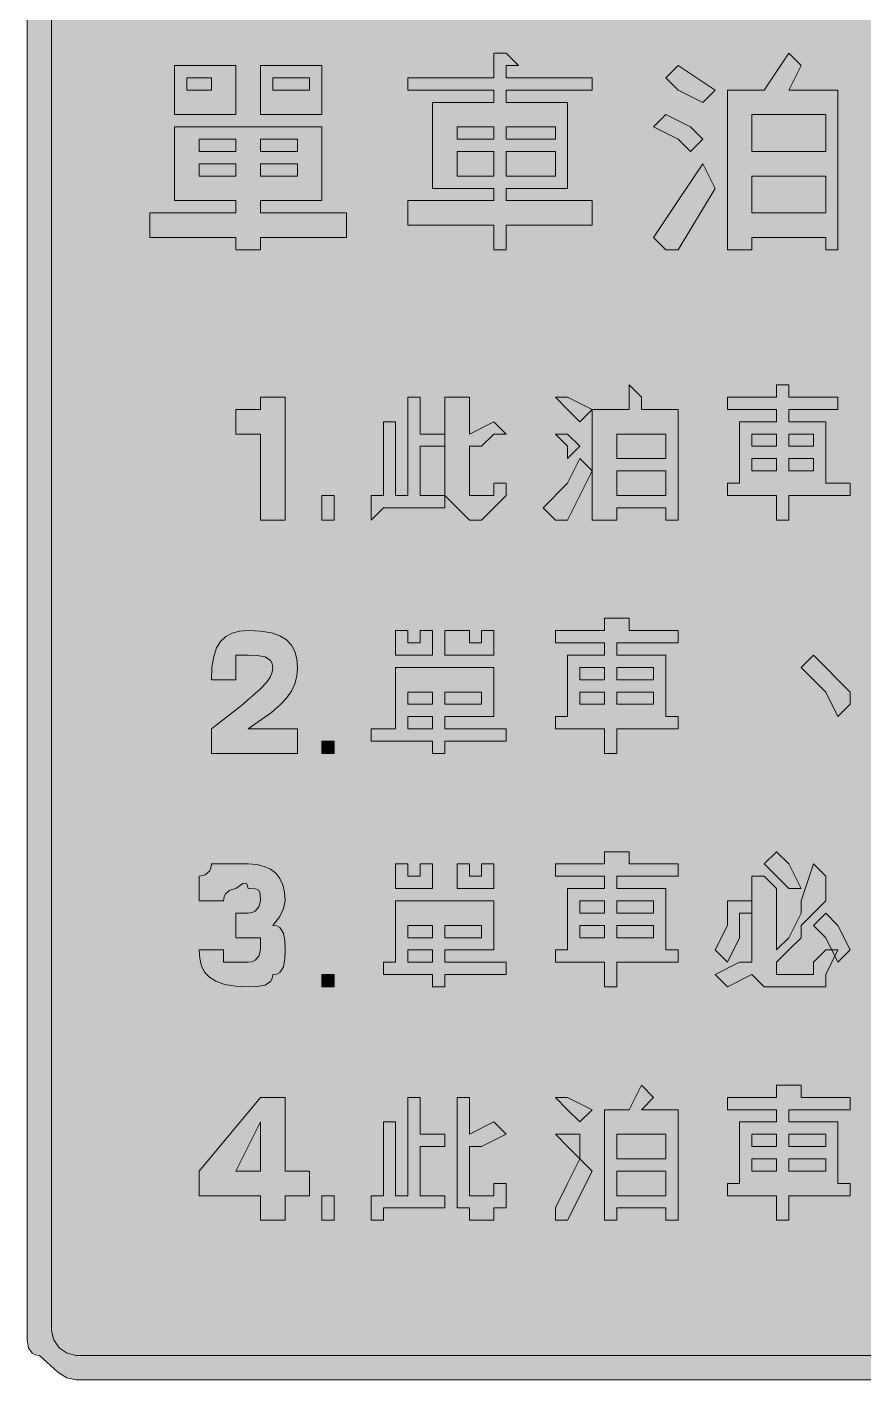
# Model space of a CAD drawing. Header units: metres. Extents: x 78 to 482, y 6 to 262.
# Drawn here: x 77.5 to 159.3, y 6.5 to 138.6 of the extents above; entities that cross this region are included whole.
import ezdxf

# ---------------------------------------------------------------- set-up
doc = ezdxf.new("R2010")
doc.units = ezdxf.units.M
doc.layers.add('FILL_BLACK_000000', color=7, linetype='Continuous', true_color=0x000000)
doc.layers.add('FILL_WHITE_FFFFFF', color=7, linetype='Continuous', true_color=0xffffff)

msp = doc.modelspace()

# ---------------------------------------------------------------- hatches: boundary and pattern name
at = {"layer": 'FILL_BLACK_000000', "true_color": 0x000000}
h = msp.add_hatch(color=7, dxfattribs=at)
h.dxf.hatch_style = 1
h.paths.add_polyline_path([(477.15, 262.08), (478.05, 262.06), (478.95, 261.93), (479.85, 261.57), (480.75, 260.88), (481.44, 259.98), (481.8, 259.08), (481.93, 258.18), (481.95, 257.28), (481.95, 11.28), (481.95, 10.08), (480.75, 8.88), (478.95, 7.23), (478.05, 6.69), (477.15, 6.48), (82.35, 6.48), (81.45, 6.69), (80.55, 7.23), (78.75, 8.88), (78.35, 8.93), (78.06, 9.09), (77.7, 9.63), (77.57, 10.4), (77.55, 11.28), (77.55, 257.28), (77.55, 258.48), (77.6, 258.88), (77.74, 259.19), (78.15, 259.68), (78.56, 260.17), (78.7, 260.48), (78.75, 260.88), (79.65, 261.57), (80.55, 261.93), (81.45, 262.06), (82.35, 262.08), (477.15, 262.08)])
h = msp.add_hatch(color=7, dxfattribs=at)
h.dxf.hatch_style = 1
h.paths.add_polyline_path([(97.95, 130.08), (91.95, 130.08), (91.95, 134.88), (97.95, 134.88), (97.95, 130.08)])
h.paths.add_polyline_path([(95.55, 133.68), (93.15, 133.68), (93.15, 132.48), (95.55, 132.48), (95.55, 133.68)], flags=16)
h = msp.add_hatch(color=7, dxfattribs=at)
h.dxf.hatch_style = 1
h.paths.add_polyline_path([(106.35, 130.08), (100.35, 130.08), (100.35, 134.88), (106.35, 134.88), (106.35, 130.08)])
h.paths.add_polyline_path([(105.15, 133.68), (101.55, 133.68), (101.55, 132.48), (105.15, 132.48), (105.15, 133.68)], flags=16)
h = msp.add_hatch(color=7, dxfattribs=at)
h.dxf.hatch_style = 1
h.paths.add_polyline_path([(124.35, 134.88), (124.35, 133.68), (132.75, 133.68), (132.75, 132.48), (124.35, 132.48), (124.35, 131.28), (130.35, 131.28), (130.35, 122.88), (124.35, 122.88), (124.35, 121.68), (132.75, 121.68), (132.75, 119.28), (124.35, 119.28), (124.35, 116.88), (123.15, 116.88), (123.15, 119.28), (114.75, 119.28), (114.75, 121.68), (123.15, 121.68), (123.15, 122.88), (117.15, 122.88), (117.15, 131.28), (123.15, 131.28), (123.15, 132.48), (114.75, 132.48), (114.75, 133.68), (123.15, 133.68), (123.15, 136.08), (124.35, 136.08), (125.55, 134.88), (124.35, 134.88)])
h.paths.add_polyline_path([(123.15, 127.68), (123.15, 128.88), (119.55, 128.88), (119.55, 127.68), (123.15, 127.68)], flags=16)
h.paths.add_polyline_path([(119.55, 124.08), (123.15, 124.08), (123.15, 126.48), (119.55, 126.48), (119.55, 124.08)], flags=16)
h.paths.add_polyline_path([(124.35, 128.88), (124.35, 127.68), (129.15, 127.68), (129.15, 128.88), (124.35, 128.88)], flags=16)
h.paths.add_polyline_path([(129.15, 126.48), (124.35, 126.48), (124.35, 124.08), (129.15, 124.08), (129.15, 126.48)], flags=16)
h = msp.add_hatch(color=7, dxfattribs=at)
h.dxf.hatch_style = 1
h.paths.add_polyline_path([(144.75, 132.48), (143.55, 131.28), (141.15, 132.48), (139.95, 133.68), (141.15, 134.88), (144.75, 132.48)])
h = msp.add_hatch(color=7, dxfattribs=at)
h.dxf.hatch_style = 1
h.paths.add_polyline_path([(151.95, 132.48), (156.75, 132.48), (156.75, 116.88), (155.55, 116.88), (155.55, 118.08), (148.35, 118.08), (148.35, 116.88), (145.95, 116.88), (145.95, 132.48), (149.55, 132.48), (151.95, 136.08), (153.15, 134.88), (151.95, 132.48)])
h.paths.add_polyline_path([(148.35, 130.08), (148.35, 126.48), (155.55, 126.48), (155.55, 130.08), (148.35, 130.08)], flags=16)
h.paths.add_polyline_path([(155.55, 124.08), (148.35, 124.08), (148.35, 120.48), (155.55, 120.48), (155.55, 124.08)], flags=16)
h = msp.add_hatch(color=7, dxfattribs=at)
h.dxf.hatch_style = 1
h.paths.add_polyline_path([(142.35, 128.88), (143.55, 127.68), (142.35, 126.48), (141.15, 127.68), (138.75, 128.88), (139.95, 130.08), (142.35, 128.88)])
h = msp.add_hatch(color=7, dxfattribs=at)
h.dxf.hatch_style = 1
h.paths.add_polyline_path([(100.35, 121.68), (100.35, 120.48), (108.75, 120.48), (108.75, 118.08), (100.35, 118.08), (100.35, 116.88), (97.95, 116.88), (97.95, 118.08), (89.55, 118.08), (89.55, 120.48), (97.95, 120.48), (97.95, 121.68), (94.35, 121.68), (91.95, 121.68), (91.95, 128.88), (106.35, 128.88), (106.35, 121.68), (103.95, 121.68), (100.35, 121.68)])
h.paths.add_polyline_path([(103.95, 126.48), (103.95, 127.68), (100.35, 127.68), (100.35, 126.48), (103.95, 126.48)], flags=16)
h.paths.add_polyline_path([(100.35, 124.08), (103.95, 124.08), (103.95, 125.28), (100.35, 125.28), (100.35, 124.08)], flags=16)
h.paths.add_polyline_path([(94.35, 127.68), (94.35, 126.48), (97.95, 126.48), (97.95, 127.68), (94.35, 127.68)], flags=16)
h.paths.add_polyline_path([(97.95, 125.28), (94.35, 125.28), (94.35, 124.08), (97.95, 124.08), (97.95, 125.28)], flags=16)
h = msp.add_hatch(color=7, dxfattribs=at)
h.dxf.hatch_style = 1
h.paths.add_polyline_path([(141.15, 116.88), (139.95, 116.88), (138.75, 118.08), (141.15, 121.68), (143.55, 125.28), (144.75, 122.88), (141.15, 116.88)])
h = msp.add_hatch(color=7, dxfattribs=at)
h.dxf.hatch_style = 1
h.paths.add_polyline_path([(139.95, 90.48), (139.95, 91.68), (135.15, 91.68), (135.15, 90.48), (132.75, 90.48), (132.75, 101.28), (136.35, 101.28), (136.35, 103.68), (137.55, 102.48), (137.55, 101.28), (141.15, 101.28), (141.15, 90.48), (139.95, 90.48)])
h.paths.add_polyline_path([(135.15, 98.88), (135.15, 96.48), (139.95, 96.48), (139.95, 98.88), (135.15, 98.88)], flags=16)
h.paths.add_polyline_path([(139.95, 95.28), (135.15, 95.28), (135.15, 92.88), (139.95, 92.88), (139.95, 95.28)], flags=16)
h = msp.add_hatch(color=7, dxfattribs=at)
h.dxf.hatch_style = 1
h.paths.add_polyline_path([(150.75, 102.48), (150.75, 103.68), (151.95, 103.68), (151.95, 102.48), (156.75, 102.48), (156.75, 101.28), (151.95, 101.28), (151.95, 100.08), (155.55, 100.08), (155.55, 94.08), (157.95, 94.08), (157.95, 92.88), (151.95, 92.88), (151.95, 90.48), (150.75, 90.48), (150.75, 92.88), (145.95, 92.88), (145.95, 94.08), (147.15, 94.08), (147.15, 100.08), (150.75, 100.08), (150.75, 101.28), (145.95, 101.28), (145.95, 102.48), (150.75, 102.48)])
h.paths.add_polyline_path([(150.75, 97.68), (150.75, 98.88), (148.35, 98.88), (148.35, 97.68), (150.75, 97.68)], flags=16)
h.paths.add_polyline_path([(148.35, 95.28), (150.75, 95.28), (150.75, 96.48), (148.35, 96.48), (148.35, 95.28)], flags=16)
h.paths.add_polyline_path([(151.95, 98.88), (151.95, 97.68), (154.35, 97.68), (154.35, 98.88), (151.95, 98.88)], flags=16)
h.paths.add_polyline_path([(154.35, 96.48), (151.95, 96.48), (151.95, 95.28), (154.35, 95.28), (154.35, 96.48)], flags=16)
h = msp.add_hatch(color=7, dxfattribs=at)
h.dxf.hatch_style = 1
h.paths.add_polyline_path([(102.75, 90.48), (100.35, 90.48), (100.35, 98.88), (97.95, 98.88), (97.95, 101.28), (99.15, 101.28), (100.35, 101.28), (100.35, 102.48), (102.75, 102.48), (102.75, 90.48)])
h = msp.add_hatch(color=7, dxfattribs=at)
h.dxf.hatch_style = 1
h.paths.add_polyline_path([(112.35, 92.88), (112.35, 100.08), (113.55, 100.08), (113.55, 98.88), (113.55, 92.88), (114.75, 92.88), (114.75, 102.48), (115.95, 102.48), (115.95, 98.88), (118.35, 98.88), (118.35, 97.68), (115.95, 97.68), (115.95, 92.88), (118.35, 92.88), (118.35, 91.68), (112.35, 91.68), (111.15, 90.48), (111.15, 91.68), (111.15, 92.88), (112.35, 92.88)])
h = msp.add_hatch(color=7, dxfattribs=at)
h.dxf.hatch_style = 1
h.paths.add_polyline_path([(119.55, 102.48), (120.75, 102.48), (120.75, 98.88), (123.15, 100.08), (124.35, 98.88), (123.15, 98.88), (121.95, 97.68), (120.75, 97.68), (120.75, 92.88), (121.95, 92.88), (123.15, 92.88), (123.15, 94.08), (124.35, 94.08), (124.35, 92.88), (123.15, 91.68), (121.95, 90.48), (120.75, 90.48), (119.55, 91.68), (118.35, 92.88), (118.35, 102.48), (119.55, 102.48)])
h = msp.add_hatch(color=7, dxfattribs=at)
h.dxf.hatch_style = 1
h.paths.add_polyline_path([(132.75, 101.28), (131.55, 100.08), (130.35, 101.28), (129.15, 102.48), (130.35, 102.48), (132.75, 101.28)])
h = msp.add_hatch(color=7, dxfattribs=at)
h.dxf.hatch_style = 1
h.paths.add_polyline_path([(130.35, 98.88), (131.55, 97.68), (130.35, 96.48), (130.35, 97.68), (129.15, 98.88), (130.35, 98.88)])
h = msp.add_hatch(color=7, dxfattribs=at)
h.dxf.hatch_style = 1
h.paths.add_polyline_path([(130.35, 90.48), (129.15, 90.48), (127.95, 91.68), (130.35, 94.08), (131.55, 96.48), (132.75, 95.28), (130.35, 90.48)])
h = msp.add_hatch(color=7, dxfattribs=at)
h.dxf.hatch_style = 1
h.paths.add_polyline_path([(107.55, 91.68), (107.55, 90.48), (106.35, 90.48), (106.35, 91.68), (106.35, 92.88), (107.55, 92.88), (107.55, 91.68)])
h = msp.add_hatch(color=7, dxfattribs=at)
h.dxf.hatch_style = 1
h.paths.add_polyline_path([(133.95, 79.68), (133.95, 80.88), (135.15, 80.88), (136.35, 80.88), (136.35, 79.68), (141.15, 79.68), (141.15, 78.48), (135.15, 78.48), (135.15, 77.28), (139.95, 77.28), (139.95, 71.28), (141.15, 71.28), (141.15, 70.08), (135.15, 70.08), (135.15, 67.68), (133.95, 67.68), (133.95, 70.08), (129.15, 70.08), (129.15, 71.28), (130.35, 71.28), (130.35, 77.28), (133.95, 77.28), (133.95, 78.48), (129.15, 78.48), (129.15, 79.68), (133.95, 79.68)])
h.paths.add_polyline_path([(133.95, 74.88), (133.95, 76.08), (131.55, 76.08), (131.55, 74.88), (133.95, 74.88)], flags=16)
h.paths.add_polyline_path([(131.55, 72.48), (133.95, 72.48), (133.95, 73.68), (131.55, 73.68), (131.55, 72.48)], flags=16)
h.paths.add_polyline_path([(135.15, 76.08), (135.15, 74.88), (138.75, 74.88), (138.75, 76.08), (135.15, 76.08)], flags=16)
h.paths.add_polyline_path([(138.75, 73.68), (135.15, 73.68), (135.15, 72.48), (138.75, 72.48), (138.75, 73.68)], flags=16)
h = msp.add_hatch(color=7, dxfattribs=at)
h.dxf.hatch_style = 1
h.paths.add_polyline_path([(103.95, 70.08), (103.95, 67.68), (95.55, 67.68), (95.55, 70.08), (98.51, 72.37), (100.35, 73.98), (100.92, 74.6), (101.29, 75.14), (101.49, 75.63), (101.55, 76.08), (101.5, 76.48), (101.34, 76.77), (100.8, 77.13), (100.03, 77.26), (99.15, 77.28), (97.95, 77.28), (97.95, 74.88), (95.55, 74.88), (95.61, 76.12), (95.78, 77.15), (96.06, 77.98), (96.45, 78.63), (96.96, 79.11), (97.57, 79.44), (98.31, 79.62), (99.15, 79.68), (100.39, 79.62), (101.42, 79.46), (102.25, 79.17), (102.9, 78.78), (103.38, 78.27), (103.71, 77.65), (103.89, 76.92), (103.95, 76.08), (103.89, 75.23), (103.71, 74.47), (103.38, 73.76), (102.9, 73.08), (102.25, 72.4), (101.42, 71.69), (99.15, 70.08), (103.95, 70.08)])
h = msp.add_hatch(color=7, dxfattribs=at)
h.dxf.hatch_style = 1
h.paths.add_polyline_path([(117.15, 77.28), (113.55, 77.28), (113.55, 79.68), (114.75, 79.68), (114.75, 78.48), (115.95, 78.48), (115.95, 79.68), (117.15, 79.68), (117.15, 77.28)])
h = msp.add_hatch(color=7, dxfattribs=at)
h.dxf.hatch_style = 1
h.paths.add_polyline_path([(123.15, 77.28), (118.35, 77.28), (118.35, 79.68), (120.75, 79.68), (120.75, 78.48), (121.95, 78.48), (121.95, 79.68), (123.15, 79.68), (123.15, 77.28)])
h = msp.add_hatch(color=7, dxfattribs=at)
h.dxf.hatch_style = 1
h.paths.add_polyline_path([(155.55, 73.68), (153.15, 76.08), (154.35, 77.28), (155.55, 76.08), (156.75, 74.88), (157.95, 73.68), (157.95, 72.48), (156.75, 71.28), (155.55, 73.68)])
h = msp.add_hatch(color=7, dxfattribs=at)
h.dxf.hatch_style = 1
h.paths.add_polyline_path([(121.95, 71.28), (118.35, 71.28), (118.35, 70.08), (124.35, 70.08), (124.35, 68.88), (118.35, 68.88), (118.35, 67.68), (117.15, 67.68), (117.15, 68.88), (111.15, 68.88), (111.15, 70.08), (113.55, 70.08), (113.55, 76.08), (123.15, 76.08), (123.15, 71.28), (121.95, 71.28)])
h.paths.add_polyline_path([(114.75, 70.08), (117.15, 70.08), (117.15, 71.28), (114.75, 71.28), (114.75, 70.08)], flags=16)
h.paths.add_polyline_path([(118.35, 73.68), (118.35, 72.48), (121.95, 72.48), (121.95, 73.68), (118.35, 73.68)], flags=16)
h.paths.add_polyline_path([(117.15, 73.68), (114.75, 73.68), (114.75, 72.48), (117.15, 72.48), (117.15, 73.68)], flags=16)
h = msp.add_hatch(color=7, dxfattribs=at)
h.dxf.hatch_style = 1
h.paths.add_polyline_path([(107.55, 67.68), (106.35, 67.68), (106.35, 68.88), (107.55, 68.88), (107.55, 67.68)])
h = msp.add_hatch(color=7, dxfattribs=at)
h.dxf.hatch_style = 1
h.paths.add_polyline_path([(97.91, 44.94), (96.88, 45.1), (96.05, 45.39), (95.4, 45.78), (94.92, 46.29), (94.59, 46.9), (94.41, 47.64), (94.35, 48.48), (96.75, 48.48), (96.75, 47.28), (99.15, 47.28), (99.55, 47.33), (99.84, 47.47), (100.2, 47.88), (100.35, 48.48), (100.35, 49.68), (99.15, 49.68), (97.95, 49.68), (97.95, 52.08), (99.15, 52.08), (99.55, 52.13), (99.84, 52.27), (100.2, 52.68), (100.35, 53.28), (100.33, 53.97), (100.2, 54.33), (99.84, 54.46), (99.15, 54.48), (99, 54.93), (98.86, 55.01), (98.64, 54.99), (97.95, 54.48), (97.35, 54.33), (96.94, 53.97), (96.8, 53.68), (96.75, 53.28), (94.35, 53.28), (94.35, 55.68), (94.95, 55.83), (95.36, 56.19), (95.5, 56.48), (95.55, 56.88), (99.15, 56.88), (99.99, 56.82), (100.72, 56.65), (101.34, 56.37), (101.85, 55.98), (102.24, 55.47), (102.53, 54.85), (102.69, 54.12), (102.75, 53.28), (102.6, 52.53), (102.24, 51.76), (101.55, 50.88), (101.95, 50.83), (102.24, 50.67), (102.6, 50.13), (102.73, 49.36), (102.75, 48.48), (102.73, 47.6), (102.6, 46.83), (102.24, 46.29), (101.95, 46.13), (101.55, 46.08), (101.5, 45.68), (101.34, 45.39), (100.8, 45.03), (100.03, 44.9), (99.15, 44.88), (97.91, 44.94)])
h = msp.add_hatch(color=7, dxfattribs=at)
h.dxf.hatch_style = 1
h.paths.add_polyline_path([(117.15, 54.48), (113.55, 54.48), (113.55, 56.88), (114.75, 56.88), (114.75, 55.68), (115.95, 55.68), (115.95, 56.88), (117.15, 56.88), (117.15, 54.48)])
h = msp.add_hatch(color=7, dxfattribs=at)
h.dxf.hatch_style = 1
h.paths.add_polyline_path([(123.15, 54.48), (119.55, 54.48), (119.55, 56.88), (120.75, 56.88), (120.75, 55.68), (121.95, 55.68), (121.95, 56.88), (123.15, 56.88), (123.15, 54.48)])
h = msp.add_hatch(color=7, dxfattribs=at)
h.dxf.hatch_style = 1
h.paths.add_polyline_path([(133.95, 56.88), (133.95, 58.08), (136.35, 58.08), (136.35, 56.88), (141.15, 56.88), (141.15, 55.68), (135.15, 55.68), (135.15, 54.48), (139.95, 54.48), (139.95, 48.48), (141.15, 48.48), (141.15, 47.28), (135.15, 47.28), (135.15, 44.88), (133.95, 44.88), (133.95, 47.28), (129.15, 47.28), (129.15, 48.48), (130.35, 48.48), (130.35, 54.48), (133.95, 54.48), (133.95, 55.68), (129.15, 55.68), (129.15, 56.88), (133.95, 56.88)])
h.paths.add_polyline_path([(133.95, 52.08), (133.95, 53.28), (131.55, 53.28), (131.55, 52.08), (133.95, 52.08)], flags=16)
h.paths.add_polyline_path([(131.55, 49.68), (133.95, 49.68), (133.95, 50.88), (131.55, 50.88), (131.55, 49.68)], flags=16)
h.paths.add_polyline_path([(135.15, 53.28), (135.15, 52.08), (138.75, 52.08), (138.75, 53.28), (135.15, 53.28)], flags=16)
h.paths.add_polyline_path([(138.75, 50.88), (135.15, 50.88), (135.15, 49.68), (138.75, 49.68), (138.75, 50.88)], flags=16)
h = msp.add_hatch(color=7, dxfattribs=at)
h.dxf.hatch_style = 1
h.paths.add_polyline_path([(149.55, 55.68), (150.75, 54.48), (150.75, 48.48), (151.95, 49.68), (153.15, 52.08), (153.15, 53.28), (154.35, 56.88), (155.55, 55.68), (155.55, 54.48), (155.55, 53.28), (154.35, 52.08), (153.15, 50.88), (153.15, 49.68), (151.95, 48.48), (150.75, 47.28), (150.75, 46.08), (153.15, 46.08), (154.35, 46.08), (154.35, 47.28), (155.55, 48.48), (156.75, 48.48), (155.55, 46.08), (155.55, 44.88), (154.35, 44.88), (150.75, 44.88), (149.55, 44.88), (148.35, 46.08), (145.95, 44.88), (144.75, 46.08), (147.15, 47.28), (148.35, 47.28), (148.35, 55.68), (149.55, 55.68)])
h = msp.add_hatch(color=7, dxfattribs=at)
h.dxf.hatch_style = 1
h.paths.add_polyline_path([(151.95, 56.88), (153.15, 54.48), (151.95, 54.48), (150.75, 55.68), (149.55, 56.88), (150.75, 58.08), (151.95, 56.88)])
h = msp.add_hatch(color=7, dxfattribs=at)
h.dxf.hatch_style = 1
h.paths.add_polyline_path([(121.95, 48.48), (118.35, 48.48), (118.35, 47.28), (124.35, 47.28), (124.35, 46.08), (118.35, 46.08), (118.35, 44.88), (117.15, 44.88), (117.15, 46.08), (112.35, 46.08), (112.35, 47.28), (113.55, 47.28), (113.55, 53.28), (123.15, 53.28), (123.15, 48.48), (121.95, 48.48)])
h.paths.add_polyline_path([(114.75, 47.28), (117.15, 47.28), (117.15, 48.48), (114.75, 48.48), (114.75, 47.28)], flags=16)
h.paths.add_polyline_path([(118.35, 50.88), (118.35, 49.68), (121.95, 49.68), (121.95, 50.88), (118.35, 50.88)], flags=16)
h.paths.add_polyline_path([(117.15, 50.88), (114.75, 50.88), (114.75, 49.68), (117.15, 49.68), (117.15, 50.88)], flags=16)
h = msp.add_hatch(color=7, dxfattribs=at)
h.dxf.hatch_style = 1
h.paths.add_polyline_path([(148.35, 53.28), (148.35, 52.08), (147.15, 52.08), (147.15, 49.68), (145.95, 47.28), (144.75, 48.48), (145.95, 50.88), (145.95, 53.28), (147.15, 53.28), (148.35, 53.28)])
h = msp.add_hatch(color=7, dxfattribs=at)
h.dxf.hatch_style = 1
h.paths.add_polyline_path([(156.75, 50.88), (157.95, 48.48), (156.75, 47.28), (155.55, 49.68), (154.35, 50.88), (155.55, 52.08), (156.75, 50.88)])
h = msp.add_hatch(color=7, dxfattribs=at)
h.dxf.hatch_style = 1
h.paths.add_polyline_path([(107.55, 44.88), (106.35, 44.88), (106.35, 46.08), (107.55, 46.08), (107.55, 44.88)])
h = msp.add_hatch(color=7, dxfattribs=at)
h.dxf.hatch_style = 1
h.paths.add_polyline_path([(137.55, 32.88), (141.15, 32.88), (141.15, 22.08), (139.95, 22.08), (139.95, 23.28), (135.15, 23.28), (135.15, 22.08), (133.95, 22.08), (133.95, 32.88), (136.35, 32.88), (137.55, 35.28), (138.75, 34.08), (137.55, 32.88)])
h.paths.add_polyline_path([(135.15, 30.48), (135.15, 28.08), (139.95, 28.08), (139.95, 30.48), (135.15, 30.48)], flags=16)
h.paths.add_polyline_path([(139.95, 26.88), (135.15, 26.88), (135.15, 24.48), (139.95, 24.48), (139.95, 26.88)], flags=16)
h = msp.add_hatch(color=7, dxfattribs=at)
h.dxf.hatch_style = 1
h.paths.add_polyline_path([(150.75, 34.08), (150.75, 35.28), (153.15, 35.28), (153.15, 34.08), (157.95, 34.08), (157.95, 32.88), (151.95, 32.88), (151.95, 31.68), (156.75, 31.68), (156.75, 25.68), (157.95, 25.68), (157.95, 24.48), (151.95, 24.48), (151.95, 22.08), (150.75, 22.08), (150.75, 24.48), (145.95, 24.48), (145.95, 25.68), (147.15, 25.68), (147.15, 31.68), (150.75, 31.68), (150.75, 32.88), (145.95, 32.88), (145.95, 34.08), (150.75, 34.08)])
h.paths.add_polyline_path([(150.75, 29.28), (150.75, 30.48), (148.35, 30.48), (148.35, 29.28), (150.75, 29.28)], flags=16)
h.paths.add_polyline_path([(148.35, 26.88), (150.75, 26.88), (150.75, 28.08), (148.35, 28.08), (148.35, 26.88)], flags=16)
h.paths.add_polyline_path([(151.95, 30.48), (151.95, 29.28), (155.55, 29.28), (155.55, 30.48), (151.95, 30.48)], flags=16)
h.paths.add_polyline_path([(155.55, 28.08), (151.95, 28.08), (151.95, 26.88), (155.55, 26.88), (155.55, 28.08)], flags=16)
h = msp.add_hatch(color=7, dxfattribs=at)
h.dxf.hatch_style = 1
h.paths.add_polyline_path([(105.15, 24.48), (102.75, 24.48), (102.75, 22.08), (100.35, 22.08), (100.35, 24.48), (94.35, 24.48), (94.35, 26.88), (100.35, 34.08), (102.75, 34.08), (102.75, 26.88), (105.15, 26.88), (105.15, 24.48)])
h.paths.add_polyline_path([(100.35, 26.88), (100.35, 31.68), (97.95, 26.88), (100.35, 26.88)], flags=16)
h = msp.add_hatch(color=7, dxfattribs=at)
h.dxf.hatch_style = 1
h.paths.add_polyline_path([(118.35, 30.48), (118.35, 29.28), (115.95, 29.28), (115.95, 24.48), (118.35, 24.48), (118.35, 23.28), (112.35, 23.28), (112.35, 22.08), (111.15, 22.08), (111.15, 23.28), (111.15, 24.48), (112.35, 24.48), (112.35, 31.68), (113.55, 31.68), (113.55, 30.48), (113.55, 24.48), (114.75, 24.48), (114.75, 34.08), (115.95, 34.08), (115.95, 30.48), (118.35, 30.48)])
h = msp.add_hatch(color=7, dxfattribs=at)
h.dxf.hatch_style = 1
h.paths.add_polyline_path([(120.75, 34.08), (120.75, 30.48), (123.15, 31.68), (124.35, 30.48), (121.95, 29.28), (120.75, 29.28), (120.75, 24.48), (121.95, 24.48), (123.15, 24.48), (123.15, 25.68), (124.35, 25.68), (124.35, 24.48), (124.35, 23.28), (123.15, 23.28), (123.15, 22.08), (120.75, 22.08), (120.75, 23.28), (119.55, 23.28), (119.55, 24.48), (119.55, 34.08), (120.75, 34.08)])
h = msp.add_hatch(color=7, dxfattribs=at)
h.dxf.hatch_style = 1
h.paths.add_polyline_path([(132.75, 32.88), (131.55, 31.68), (130.35, 32.88), (129.15, 34.08), (130.35, 34.08), (132.75, 32.88)])
h = msp.add_hatch(color=7, dxfattribs=at)
h.dxf.hatch_style = 1
h.paths.add_polyline_path([(131.55, 30.48), (131.55, 29.28), (131.55, 28.08), (130.35, 29.28), (129.15, 30.48), (130.35, 30.48), (131.55, 30.48)])
h = msp.add_hatch(color=7, dxfattribs=at)
h.dxf.hatch_style = 1
h.paths.add_polyline_path([(130.35, 22.08), (129.15, 22.08), (129.15, 23.28), (130.35, 25.68), (131.55, 28.08), (132.75, 26.88), (130.35, 22.08)])
h = msp.add_hatch(color=7, dxfattribs=at)
h.dxf.hatch_style = 1
h.paths.add_polyline_path([(107.55, 23.28), (107.55, 22.08), (106.35, 22.08), (106.35, 23.28), (106.35, 24.48), (107.55, 24.48), (107.55, 23.28)])
at = {"layer": 'FILL_WHITE_FFFFFF', "true_color": 0xffffff}
h = msp.add_hatch(color=7, dxfattribs=at)
h.dxf.hatch_style = 1
h.paths.add_polyline_path([(79.95, 257.28), (79.95, 258.48), (81.15, 259.68), (82.35, 259.68), (477.15, 259.68), (477.86, 259.66), (478.35, 259.53), (478.84, 259.17), (479.55, 258.48), (479.55, 257.28), (479.55, 11.28), (479.55, 10.08), (478.35, 10.08), (478.2, 9.48), (477.84, 9.07), (477.55, 8.93), (477.15, 8.88), (82.35, 8.88), (81.47, 9.09), (80.7, 9.63), (80.16, 10.4), (79.95, 11.28), (79.95, 257.28)])

# ---------------------------------------------------------------- linework, layer by layer
at = {"layer": 'FILL_BLACK_000000', "lineweight": 0, "true_color": 0x000000}
msp.add_lwpolyline([(477.15, 6.48), (82.35, 6.48), (81.45, 6.69), (80.55, 7.23), (78.75, 8.88), (78.35, 8.93), (78.06, 9.09), (77.7, 9.63), (77.57, 10.4), (77.55, 11.28), (77.55, 257.28), (77.55, 258.48), (77.6, 258.88), (77.74, 259.19), (78.15, 259.68), (78.56, 260.17), (78.7, 260.48), (78.75, 260.88), (79.65, 261.57), (80.55, 261.93), (81.45, 262.06), (82.35, 262.08), (477.15, 262.08)], dxfattribs=at)
for points in [[(97.95, 130.08), (91.95, 130.08), (91.95, 134.88), (97.95, 134.88)], [(106.35, 130.08), (100.35, 130.08), (100.35, 134.88), (106.35, 134.88)], [(124.35, 134.88), (124.35, 133.68), (132.75, 133.68), (132.75, 132.48), (124.35, 132.48), (124.35, 131.28), (130.35, 131.28), (130.35, 122.88), (124.35, 122.88), (124.35, 121.68), (132.75, 121.68), (132.75, 119.28), (124.35, 119.28), (124.35, 116.88), (123.15, 116.88), (123.15, 119.28), (114.75, 119.28), (114.75, 121.68), (123.15, 121.68), (123.15, 122.88), (117.15, 122.88), (117.15, 131.28), (123.15, 131.28), (123.15, 132.48), (114.75, 132.48), (114.75, 133.68), (123.15, 133.68), (123.15, 136.08), (124.35, 136.08), (125.55, 134.88)], [(144.75, 132.48), (143.55, 131.28), (141.15, 132.48), (139.95, 133.68), (141.15, 134.88)], [(151.95, 132.48), (156.75, 132.48), (156.75, 116.88), (155.55, 116.88), (155.55, 118.08), (148.35, 118.08), (148.35, 116.88), (145.95, 116.88), (145.95, 132.48), (149.55, 132.48), (151.95, 136.08), (153.15, 134.88)], [(95.55, 133.68), (93.15, 133.68), (93.15, 132.48), (95.55, 132.48)], [(105.15, 133.68), (101.55, 133.68), (101.55, 132.48), (105.15, 132.48)], [(142.35, 128.88), (143.55, 127.68), (142.35, 126.48), (141.15, 127.68), (138.75, 128.88), (139.95, 130.08)], [(148.35, 130.08), (148.35, 126.48), (155.55, 126.48), (155.55, 130.08)], [(100.35, 121.68), (100.35, 120.48), (108.75, 120.48), (108.75, 118.08), (100.35, 118.08), (100.35, 116.88), (97.95, 116.88), (97.95, 118.08), (89.55, 118.08), (89.55, 120.48), (97.95, 120.48), (97.95, 121.68), (94.35, 121.68), (91.95, 121.68), (91.95, 128.88), (106.35, 128.88), (106.35, 121.68), (103.95, 121.68)], [(123.15, 127.68), (123.15, 128.88), (119.55, 128.88), (119.55, 127.68)], [(124.35, 128.88), (124.35, 127.68), (129.15, 127.68), (129.15, 128.88)], [(94.35, 127.68), (94.35, 126.48), (97.95, 126.48), (97.95, 127.68)], [(103.95, 126.48), (103.95, 127.68), (100.35, 127.68), (100.35, 126.48)], [(119.55, 124.08), (123.15, 124.08), (123.15, 126.48), (119.55, 126.48)], [(129.15, 126.48), (124.35, 126.48), (124.35, 124.08), (129.15, 124.08)], [(97.95, 125.28), (94.35, 125.28), (94.35, 124.08), (97.95, 124.08)], [(100.35, 124.08), (103.95, 124.08), (103.95, 125.28), (100.35, 125.28)], [(141.15, 116.88), (139.95, 116.88), (138.75, 118.08), (141.15, 121.68), (143.55, 125.28), (144.75, 122.88)], [(155.55, 124.08), (148.35, 124.08), (148.35, 120.48), (155.55, 120.48)], [(139.95, 90.48), (139.95, 91.68), (135.15, 91.68), (135.15, 90.48), (132.75, 90.48), (132.75, 101.28), (136.35, 101.28), (136.35, 103.68), (137.55, 102.48), (137.55, 101.28), (141.15, 101.28), (141.15, 90.48)], [(150.75, 102.48), (150.75, 103.68), (151.95, 103.68), (151.95, 102.48), (156.75, 102.48), (156.75, 101.28), (151.95, 101.28), (151.95, 100.08), (155.55, 100.08), (155.55, 94.08), (157.95, 94.08), (157.95, 92.88), (151.95, 92.88), (151.95, 90.48), (150.75, 90.48), (150.75, 92.88), (145.95, 92.88), (145.95, 94.08), (147.15, 94.08), (147.15, 100.08), (150.75, 100.08), (150.75, 101.28), (145.95, 101.28), (145.95, 102.48)], [(102.75, 90.48), (100.35, 90.48), (100.35, 98.88), (97.95, 98.88), (97.95, 101.28), (99.15, 101.28), (100.35, 101.28), (100.35, 102.48), (102.75, 102.48)], [(112.35, 92.88), (112.35, 100.08), (113.55, 100.08), (113.55, 98.88), (113.55, 92.88), (114.75, 92.88), (114.75, 102.48), (115.95, 102.48), (115.95, 98.88), (118.35, 98.88), (118.35, 97.68), (115.95, 97.68), (115.95, 92.88), (118.35, 92.88), (118.35, 91.68), (112.35, 91.68), (111.15, 90.48), (111.15, 91.68), (111.15, 92.88)], [(119.55, 102.48), (120.75, 102.48), (120.75, 98.88), (123.15, 100.08), (124.35, 98.88), (123.15, 98.88), (121.95, 97.68), (120.75, 97.68), (120.75, 92.88), (121.95, 92.88), (123.15, 92.88), (123.15, 94.08), (124.35, 94.08), (124.35, 92.88), (123.15, 91.68), (121.95, 90.48), (120.75, 90.48), (119.55, 91.68), (118.35, 92.88), (118.35, 102.48)], [(132.75, 101.28), (131.55, 100.08), (130.35, 101.28), (129.15, 102.48), (130.35, 102.48)], [(130.35, 98.88), (131.55, 97.68), (130.35, 96.48), (130.35, 97.68), (129.15, 98.88)], [(135.15, 98.88), (135.15, 96.48), (139.95, 96.48), (139.95, 98.88)], [(150.75, 97.68), (150.75, 98.88), (148.35, 98.88), (148.35, 97.68)], [(151.95, 98.88), (151.95, 97.68), (154.35, 97.68), (154.35, 98.88)], [(130.35, 90.48), (129.15, 90.48), (127.95, 91.68), (130.35, 94.08), (131.55, 96.48), (132.75, 95.28)], [(148.35, 95.28), (150.75, 95.28), (150.75, 96.48), (148.35, 96.48)], [(154.35, 96.48), (151.95, 96.48), (151.95, 95.28), (154.35, 95.28)], [(139.95, 95.28), (135.15, 95.28), (135.15, 92.88), (139.95, 92.88)], [(107.55, 91.68), (107.55, 90.48), (106.35, 90.48), (106.35, 91.68), (106.35, 92.88), (107.55, 92.88)], [(133.95, 79.68), (133.95, 80.88), (135.15, 80.88), (136.35, 80.88), (136.35, 79.68), (141.15, 79.68), (141.15, 78.48), (135.15, 78.48), (135.15, 77.28), (139.95, 77.28), (139.95, 71.28), (141.15, 71.28), (141.15, 70.08), (135.15, 70.08), (135.15, 67.68), (133.95, 67.68), (133.95, 70.08), (129.15, 70.08), (129.15, 71.28), (130.35, 71.28), (130.35, 77.28), (133.95, 77.28), (133.95, 78.48), (129.15, 78.48), (129.15, 79.68)], [(103.95, 70.08), (103.95, 67.68), (95.55, 67.68), (95.55, 70.08), (98.51, 72.37), (100.35, 73.98), (100.92, 74.6), (101.29, 75.14), (101.49, 75.63), (101.55, 76.08), (101.5, 76.48), (101.34, 76.77), (100.8, 77.13), (100.03, 77.26), (99.15, 77.28), (97.95, 77.28), (97.95, 74.88), (95.55, 74.88), (95.61, 76.12), (95.78, 77.15), (96.06, 77.98), (96.45, 78.63), (96.96, 79.11), (97.57, 79.44), (98.31, 79.62), (99.15, 79.68), (100.39, 79.62), (101.42, 79.46), (102.25, 79.17), (102.9, 78.78), (103.38, 78.27), (103.71, 77.65), (103.89, 76.92), (103.95, 76.08), (103.89, 75.23), (103.71, 74.47), (103.38, 73.76), (102.9, 73.08), (102.25, 72.4), (101.42, 71.69), (99.15, 70.08)], [(117.15, 77.28), (113.55, 77.28), (113.55, 79.68), (114.75, 79.68), (114.75, 78.48), (115.95, 78.48), (115.95, 79.68), (117.15, 79.68)], [(123.15, 77.28), (118.35, 77.28), (118.35, 79.68), (120.75, 79.68), (120.75, 78.48), (121.95, 78.48), (121.95, 79.68), (123.15, 79.68)], [(155.55, 73.68), (153.15, 76.08), (154.35, 77.28), (155.55, 76.08), (156.75, 74.88), (157.95, 73.68), (157.95, 72.48), (156.75, 71.28)], [(121.95, 71.28), (118.35, 71.28), (118.35, 70.08), (124.35, 70.08), (124.35, 68.88), (118.35, 68.88), (118.35, 67.68), (117.15, 67.68), (117.15, 68.88), (111.15, 68.88), (111.15, 70.08), (113.55, 70.08), (113.55, 76.08), (123.15, 76.08), (123.15, 71.28)], [(133.95, 74.88), (133.95, 76.08), (131.55, 76.08), (131.55, 74.88)], [(135.15, 76.08), (135.15, 74.88), (138.75, 74.88), (138.75, 76.08)], [(117.15, 73.68), (114.75, 73.68), (114.75, 72.48), (117.15, 72.48)], [(118.35, 73.68), (118.35, 72.48), (121.95, 72.48), (121.95, 73.68)], [(131.55, 72.48), (133.95, 72.48), (133.95, 73.68), (131.55, 73.68)], [(138.75, 73.68), (135.15, 73.68), (135.15, 72.48), (138.75, 72.48)], [(114.75, 70.08), (117.15, 70.08), (117.15, 71.28), (114.75, 71.28)], [(107.55, 67.68), (106.35, 67.68), (106.35, 68.88), (107.55, 68.88)], [(97.91, 44.94), (96.88, 45.1), (96.05, 45.39), (95.4, 45.78), (94.92, 46.29), (94.59, 46.9), (94.41, 47.64), (94.35, 48.48), (96.75, 48.48), (96.75, 47.28), (99.15, 47.28), (99.55, 47.33), (99.84, 47.47), (100.2, 47.88), (100.35, 48.48), (100.35, 49.68), (99.15, 49.68), (97.95, 49.68), (97.95, 52.08), (99.15, 52.08), (99.55, 52.13), (99.84, 52.27), (100.2, 52.68), (100.35, 53.28), (100.33, 53.97), (100.2, 54.33), (99.84, 54.46), (99.15, 54.48), (99, 54.93), (98.86, 55.01), (98.64, 54.99), (97.95, 54.48), (97.35, 54.33), (96.94, 53.97), (96.8, 53.68), (96.75, 53.28), (94.35, 53.28), (94.35, 55.68), (94.95, 55.83), (95.36, 56.19), (95.5, 56.48), (95.55, 56.88), (99.15, 56.88), (99.99, 56.82), (100.72, 56.65), (101.34, 56.37), (101.85, 55.98), (102.24, 55.47), (102.53, 54.85), (102.69, 54.12), (102.75, 53.28), (102.6, 52.53), (102.24, 51.76), (101.55, 50.88), (101.95, 50.83), (102.24, 50.67), (102.6, 50.13), (102.73, 49.36), (102.75, 48.48), (102.73, 47.6), (102.6, 46.83), (102.24, 46.29), (101.95, 46.13), (101.55, 46.08), (101.5, 45.68), (101.34, 45.39), (100.8, 45.03), (100.03, 44.9), (99.15, 44.88)], [(117.15, 54.48), (113.55, 54.48), (113.55, 56.88), (114.75, 56.88), (114.75, 55.68), (115.95, 55.68), (115.95, 56.88), (117.15, 56.88)], [(123.15, 54.48), (119.55, 54.48), (119.55, 56.88), (120.75, 56.88), (120.75, 55.68), (121.95, 55.68), (121.95, 56.88), (123.15, 56.88)], [(133.95, 56.88), (133.95, 58.08), (136.35, 58.08), (136.35, 56.88), (141.15, 56.88), (141.15, 55.68), (135.15, 55.68), (135.15, 54.48), (139.95, 54.48), (139.95, 48.48), (141.15, 48.48), (141.15, 47.28), (135.15, 47.28), (135.15, 44.88), (133.95, 44.88), (133.95, 47.28), (129.15, 47.28), (129.15, 48.48), (130.35, 48.48), (130.35, 54.48), (133.95, 54.48), (133.95, 55.68), (129.15, 55.68), (129.15, 56.88)], [(149.55, 55.68), (150.75, 54.48), (150.75, 48.48), (151.95, 49.68), (153.15, 52.08), (153.15, 53.28), (154.35, 56.88), (155.55, 55.68), (155.55, 54.48), (155.55, 53.28), (154.35, 52.08), (153.15, 50.88), (153.15, 49.68), (151.95, 48.48), (150.75, 47.28), (150.75, 46.08), (153.15, 46.08), (154.35, 46.08), (154.35, 47.28), (155.55, 48.48), (156.75, 48.48), (155.55, 46.08), (155.55, 44.88), (154.35, 44.88), (150.75, 44.88), (149.55, 44.88), (148.35, 46.08), (145.95, 44.88), (144.75, 46.08), (147.15, 47.28), (148.35, 47.28), (148.35, 55.68)], [(151.95, 56.88), (153.15, 54.48), (151.95, 54.48), (150.75, 55.68), (149.55, 56.88), (150.75, 58.08)], [(121.95, 48.48), (118.35, 48.48), (118.35, 47.28), (124.35, 47.28), (124.35, 46.08), (118.35, 46.08), (118.35, 44.88), (117.15, 44.88), (117.15, 46.08), (112.35, 46.08), (112.35, 47.28), (113.55, 47.28), (113.55, 53.28), (123.15, 53.28), (123.15, 48.48)], [(133.95, 52.08), (133.95, 53.28), (131.55, 53.28), (131.55, 52.08)], [(135.15, 53.28), (135.15, 52.08), (138.75, 52.08), (138.75, 53.28)], [(148.35, 53.28), (148.35, 52.08), (147.15, 52.08), (147.15, 49.68), (145.95, 47.28), (144.75, 48.48), (145.95, 50.88), (145.95, 53.28), (147.15, 53.28)], [(156.75, 50.88), (157.95, 48.48), (156.75, 47.28), (155.55, 49.68), (154.35, 50.88), (155.55, 52.08)], [(117.15, 50.88), (114.75, 50.88), (114.75, 49.68), (117.15, 49.68)], [(118.35, 50.88), (118.35, 49.68), (121.95, 49.68), (121.95, 50.88)], [(131.55, 49.68), (133.95, 49.68), (133.95, 50.88), (131.55, 50.88)], [(138.75, 50.88), (135.15, 50.88), (135.15, 49.68), (138.75, 49.68)], [(114.75, 47.28), (117.15, 47.28), (117.15, 48.48), (114.75, 48.48)], [(107.55, 44.88), (106.35, 44.88), (106.35, 46.08), (107.55, 46.08)], [(137.55, 32.88), (141.15, 32.88), (141.15, 22.08), (139.95, 22.08), (139.95, 23.28), (135.15, 23.28), (135.15, 22.08), (133.95, 22.08), (133.95, 32.88), (136.35, 32.88), (137.55, 35.28), (138.75, 34.08)], [(150.75, 34.08), (150.75, 35.28), (153.15, 35.28), (153.15, 34.08), (157.95, 34.08), (157.95, 32.88), (151.95, 32.88), (151.95, 31.68), (156.75, 31.68), (156.75, 25.68), (157.95, 25.68), (157.95, 24.48), (151.95, 24.48), (151.95, 22.08), (150.75, 22.08), (150.75, 24.48), (145.95, 24.48), (145.95, 25.68), (147.15, 25.68), (147.15, 31.68), (150.75, 31.68), (150.75, 32.88), (145.95, 32.88), (145.95, 34.08)], [(105.15, 24.48), (102.75, 24.48), (102.75, 22.08), (100.35, 22.08), (100.35, 24.48), (94.35, 24.48), (94.35, 26.88), (100.35, 34.08), (102.75, 34.08), (102.75, 26.88), (105.15, 26.88)], [(118.35, 30.48), (118.35, 29.28), (115.95, 29.28), (115.95, 24.48), (118.35, 24.48), (118.35, 23.28), (112.35, 23.28), (112.35, 22.08), (111.15, 22.08), (111.15, 23.28), (111.15, 24.48), (112.35, 24.48), (112.35, 31.68), (113.55, 31.68), (113.55, 30.48), (113.55, 24.48), (114.75, 24.48), (114.75, 34.08), (115.95, 34.08), (115.95, 30.48)], [(120.75, 34.08), (120.75, 30.48), (123.15, 31.68), (124.35, 30.48), (121.95, 29.28), (120.75, 29.28), (120.75, 24.48), (121.95, 24.48), (123.15, 24.48), (123.15, 25.68), (124.35, 25.68), (124.35, 24.48), (124.35, 23.28), (123.15, 23.28), (123.15, 22.08), (120.75, 22.08), (120.75, 23.28), (119.55, 23.28), (119.55, 24.48), (119.55, 34.08)], [(132.75, 32.88), (131.55, 31.68), (130.35, 32.88), (129.15, 34.08), (130.35, 34.08)], [(100.35, 26.88), (100.35, 31.68), (97.95, 26.88)], [(131.55, 30.48), (131.55, 29.28), (131.55, 28.08), (130.35, 29.28), (129.15, 30.48), (130.35, 30.48)], [(135.15, 30.48), (135.15, 28.08), (139.95, 28.08), (139.95, 30.48)], [(150.75, 29.28), (150.75, 30.48), (148.35, 30.48), (148.35, 29.28)], [(151.95, 30.48), (151.95, 29.28), (155.55, 29.28), (155.55, 30.48)], [(130.35, 22.08), (129.15, 22.08), (129.15, 23.28), (130.35, 25.68), (131.55, 28.08), (132.75, 26.88)], [(148.35, 26.88), (150.75, 26.88), (150.75, 28.08), (148.35, 28.08)], [(155.55, 28.08), (151.95, 28.08), (151.95, 26.88), (155.55, 26.88)], [(139.95, 26.88), (135.15, 26.88), (135.15, 24.48), (139.95, 24.48)], [(107.55, 23.28), (107.55, 22.08), (106.35, 22.08), (106.35, 23.28), (106.35, 24.48), (107.55, 24.48)]]:
    msp.add_lwpolyline(points, close=True, dxfattribs=at)
at = {"layer": 'FILL_WHITE_FFFFFF', "lineweight": 0, "true_color": 0x000000}
msp.add_lwpolyline([(79.95, 257.28), (79.95, 258.48), (81.15, 259.68), (82.35, 259.68), (477.15, 259.68), (477.86, 259.66), (478.35, 259.53), (478.84, 259.17), (479.55, 258.48), (479.55, 257.28), (479.55, 11.28), (479.55, 10.08), (478.35, 10.08), (478.2, 9.48), (477.84, 9.07), (477.55, 8.93), (477.15, 8.88), (82.35, 8.88), (81.47, 9.09), (80.7, 9.63), (80.16, 10.4), (79.95, 11.28)], close=True, dxfattribs=at)

doc.saveas('drawing.dxf')
